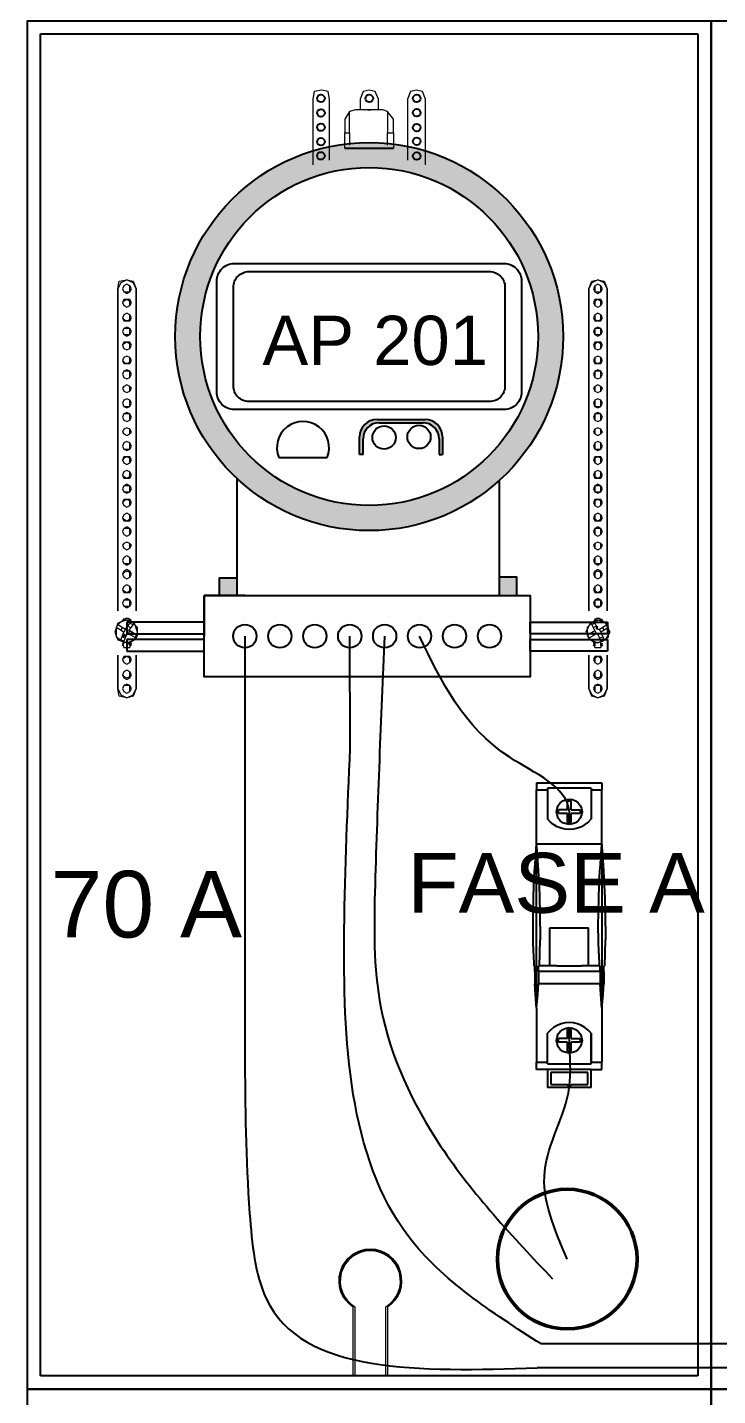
# Model space of a CAD drawing. Header units: millimetres. Extents: x 2991 to 3503, y 2795 to 2987.
# Drawn here: x 3349.02 to 3353.17, y 2888.04 to 2896.27 of the extents above; entities that cross this region are included whole.
import ezdxf

# ---------------------------------------------------------------- set-up
doc = ezdxf.new("R2010")
doc.units = ezdxf.units.MM
doc.linetypes.add('ACAD_ISO02W100', pattern=[15, 12, -3])
doc.layers.add('IND', color=7, linetype='Continuous', lineweight=13)
doc.layers.add('Pranchas', color=3, linetype='Continuous')
doc.styles.get("Standard").update_dxf_attribs({"font": ''})
doc.styles.get('Standard').set_extended_font_data('Arial')

msp = doc.modelspace()

# ---------------------------------------------------------------- hatches: boundary and pattern name
h = msp.add_hatch(color=256)
h.dxf.hatch_style = 1
h.paths.add_polyline_path([(3350.2788, 2892.961), (3350.1736, 2892.961), (3350.1736, 2892.8558), (3350.2788, 2892.8558)])
h.paths.add_polyline_path([(3351.9624, 2892.9647), (3351.8572, 2892.9647), (3351.8572, 2892.8558), (3351.9624, 2892.8558)])
h.paths.add_polyline_path([(3352.2423, 2894.4131, 1), (3349.9071, 2894.4131, 1)])
h.paths.add_polyline_path([(3350.0581, 2894.4131, -1), (3352.0914, 2894.4131, -1)], flags=16)
h.paths.add_polyline_path([(3351.9917, 2894.0792, -0.414214), (3351.8866, 2893.974), (3350.2629, 2893.974, -0.414214), (3350.1577, 2894.0792), (3350.1577, 2894.747, -0.414214), (3350.2629, 2894.8522), (3351.8866, 2894.8522, -0.414214), (3351.9917, 2894.747)], flags=0)
h.paths.add_polyline_path([(3351.892, 2894.1155, -0.414214), (3351.7983, 2894.0218), (3350.3512, 2894.0218, -0.414214), (3350.2575, 2894.1155), (3350.2575, 2894.7107, -0.414214), (3350.3512, 2894.8044), (3351.7983, 2894.8044, -0.414214), (3351.892, 2894.7107)], flags=0)
h.paths.add_polyline_path([(3351.4446, 2893.8091, -1), (3351.3044, 2893.8091, -1)], flags=0)
h.paths.add_polyline_path([(3351.2343, 2893.8053, -1), (3351.094, 2893.8053, -1)], flags=0)
h.paths.add_polyline_path([(3350.8212, 2893.6853), (3350.5307, 2893.6853, -1.494135)], flags=0)
h = msp.add_hatch(color=256)
h.dxf.hatch_style = 1
h.paths.add_polyline_path([(3351.516, 2893.809, 0.414214), (3351.4108, 2893.9142), (3351.1221, 2893.9142, 0.414214), (3351.0169, 2893.809), (3351.0169, 2893.7038), (3351.0377, 2893.7038), (3351.0377, 2893.7983, -0.414214), (3351.1341, 2893.8947), (3351.3988, 2893.8947, -0.414214), (3351.4952, 2893.7983), (3351.4952, 2893.7037), (3351.516, 2893.7038)])

# ---------------------------------------------------------------- linework, layer by layer
for p, q in [((3349.0959, 2888.16), (3349.0959, 2896.2336)), ((3349.0959, 2896.2336), (3351.0747, 2896.2336)), ((3351.0747, 2896.2336), (3353.0536, 2896.2336)), ((3353.0536, 2896.2336), (3353.0536, 2888.16)), ((3350.9279, 2895.547), (3351.2216, 2895.547)), ((3351.1221, 2893.9142), (3351.4108, 2893.9142)), ((3351.1341, 2893.8947), (3351.3988, 2893.8947)), ((3351.0169, 2893.7038), (3351.0169, 2893.809)), ((3351.0377, 2893.7038), (3351.0377, 2893.7983)), ((3351.4952, 2893.7983), (3351.4952, 2893.7037)), ((3351.516, 2893.809), (3351.516, 2893.7038)), ((3350.5307, 2893.6853), (3350.8212, 2893.6853)), ((3351.0377, 2893.7038), (3351.0169, 2893.7038)), ((3351.4952, 2893.7037), (3351.516, 2893.7038)), ((3350.2788, 2893.5589), (3350.2788, 2892.8558)), ((3351.8572, 2893.5464), (3351.8572, 2892.8558)), ((3350.3263, 2892.8558), (3350.0809, 2892.8558)), ((3350.0809, 2892.8558), (3350.0809, 2892.613)), ((3350.0809, 2892.6956), (3349.6163, 2892.6956)), ((3349.6163, 2892.6956), (3349.6163, 2892.6255)), ((3350.0809, 2892.6255), (3350.0809, 2892.6956)), ((3352.0441, 2892.6956), (3352.5087, 2892.6956)), ((3352.0441, 2892.6255), (3352.0441, 2892.6956)), ((3352.5087, 2892.6956), (3352.5087, 2892.6255)), ((3349.6163, 2892.6255), (3349.6163, 2892.6255)), ((3349.6163, 2892.6255), (3350.0809, 2892.6255)), ((3352.5087, 2892.6255), (3352.0441, 2892.6255)), ((3352.5087, 2892.6255), (3352.5087, 2892.6255)), ((3350.0809, 2892.5904), (3349.6163, 2892.5904)), ((3349.6163, 2892.5904), (3349.6163, 2892.5203)), ((3349.6163, 2892.5203), (3349.6163, 2892.5203)), ((3349.6163, 2892.5203), (3350.0809, 2892.5203)), ((3350.0809, 2892.5203), (3350.0809, 2892.5904)), ((3352.0441, 2892.5904), (3352.5087, 2892.5904)), ((3352.0441, 2892.5203), (3352.0441, 2892.5904)), ((3352.5087, 2892.5203), (3352.0441, 2892.5203)), ((3352.5087, 2892.5904), (3352.5087, 2892.5203)), ((3352.5087, 2892.5203), (3352.5087, 2892.5203)), ((3352.0827, 2891.729), (3352.0827, 2891.6854)), ((3352.0827, 2891.729), (3352.4758, 2891.729)), ((3352.1482, 2891.6963), (3352.1482, 2891.6854)), ((3352.4103, 2891.6963), (3352.1482, 2891.6963)), ((3352.4103, 2891.6963), (3352.4103, 2891.6854)), ((3352.4758, 2891.729), (3352.4758, 2891.6854)), ((3352.0827, 2891.6854), (3352.1482, 2891.6854)), ((3352.0827, 2891.36), (3352.0827, 2891.6854)), ((3352.1482, 2891.6854), (3352.1482, 2891.5107)), ((3352.2131, 2891.5926), (3352.2252, 2891.6084)), ((3352.2252, 2891.6084), (3352.241, 2891.6205)), ((3352.241, 2891.6205), (3352.2595, 2891.6282)), ((3352.2595, 2891.6282), (3352.2792, 2891.6308)), ((3352.2683, 2891.6199), (3352.2902, 2891.6199)), ((3352.2683, 2891.5653), (3352.2683, 2891.6199)), ((3352.2792, 2891.6308), (3352.299, 2891.6282)), ((3352.2902, 2891.5653), (3352.2902, 2891.6199)), ((3352.299, 2891.6282), (3352.3175, 2891.6205)), ((3352.3175, 2891.6205), (3352.3333, 2891.6084)), ((3352.3333, 2891.6084), (3352.3454, 2891.5926)), ((3352.4103, 2891.6854), (3352.4758, 2891.6854)), ((3352.4103, 2891.6854), (3352.4103, 2891.5107)), ((3352.4758, 2891.36), (3352.4758, 2891.6854)), ((3352.2028, 2891.5544), (3352.2054, 2891.5741)), ((3352.2054, 2891.5346), (3352.2028, 2891.5544)), ((3352.2054, 2891.5741), (3352.2131, 2891.5926)), ((3352.2131, 2891.5161), (3352.2054, 2891.5346)), ((3352.2137, 2891.5434), (3352.2137, 2891.5653)), ((3352.2683, 2891.5653), (3352.2137, 2891.5653)), ((3352.2683, 2891.5434), (3352.2137, 2891.5434)), ((3352.2683, 2891.4888), (3352.2683, 2891.5434)), ((3352.2902, 2891.5653), (3352.3448, 2891.5653)), ((3352.3448, 2891.5434), (3352.2902, 2891.5434)), ((3352.2902, 2891.4888), (3352.2902, 2891.5434)), ((3352.3448, 2891.5653), (3352.3448, 2891.5434)), ((3352.3454, 2891.5926), (3352.3531, 2891.5741)), ((3352.3531, 2891.5346), (3352.3454, 2891.5161)), ((3352.3531, 2891.5741), (3352.3557, 2891.5544)), ((3352.3557, 2891.5544), (3352.3531, 2891.5346)), ((3352.1652, 2891.4923), (3352.1482, 2891.5107)), ((3352.1848, 2891.4766), (3352.1652, 2891.4923)), ((3352.2065, 2891.464), (3352.1848, 2891.4766)), ((3352.2298, 2891.4548), (3352.2065, 2891.464)), ((3352.2252, 2891.5003), (3352.2131, 2891.5161)), ((3352.241, 2891.4882), (3352.2252, 2891.5003)), ((3352.2542, 2891.4492), (3352.2298, 2891.4548)), ((3352.2595, 2891.4805), (3352.241, 2891.4882)), ((3352.2792, 2891.4474), (3352.2542, 2891.4492)), ((3352.2792, 2891.4779), (3352.2595, 2891.4805)), ((3352.2902, 2891.4888), (3352.2683, 2891.4888)), ((3352.299, 2891.4805), (3352.2792, 2891.4779)), ((3352.3042, 2891.4492), (3352.2792, 2891.4474)), ((3352.3175, 2891.4882), (3352.299, 2891.4805)), ((3352.3287, 2891.4548), (3352.3042, 2891.4492)), ((3352.3333, 2891.5003), (3352.3175, 2891.4882)), ((3352.352, 2891.464), (3352.3287, 2891.4548)), ((3352.3454, 2891.5161), (3352.3333, 2891.5003)), ((3352.3737, 2891.4766), (3352.352, 2891.464)), ((3352.3933, 2891.4923), (3352.3737, 2891.4766)), ((3352.4103, 2891.5107), (3352.3933, 2891.4923)), ((3352.0754, 2891.2692), (3352.0761, 2891.2789)), ((3352.0761, 2891.2789), (3352.0778, 2891.3004)), ((3352.0778, 2891.3004), (3352.0827, 2891.36)), ((3352.4758, 2891.36), (3352.0827, 2891.36)), ((3352.0876, 2891.3004), (3352.0827, 2891.36)), ((3352.0827, 2890.3731), (3352.0827, 2891.36)), ((3352.0876, 2891.3004), (3352.0894, 2891.2786)), ((3352.0908, 2891.257), (3352.0894, 2891.2786)), ((3352.4685, 2891.2692), (3352.4691, 2891.2789)), ((3352.4691, 2891.2789), (3352.4709, 2891.3004)), ((3352.4709, 2891.3004), (3352.4758, 2891.36)), ((3352.4807, 2891.3004), (3352.4758, 2891.36)), ((3352.4758, 2891.36), (3352.4758, 2890.3731)), ((3352.4807, 2891.3004), (3352.4824, 2891.2786)), ((3352.4839, 2891.257), (3352.4824, 2891.2786)), ((3352.0664, 2891.1145), (3352.0706, 2891.1967)), ((3352.0706, 2891.1967), (3352.0733, 2891.2377)), ((3352.0733, 2891.2377), (3352.0746, 2891.257)), ((3352.0754, 2891.2692), (3352.0746, 2891.257)), ((3352.0921, 2891.2377), (3352.0908, 2891.257)), ((3352.0948, 2891.1967), (3352.0921, 2891.2377)), ((3352.0991, 2891.1145), (3352.0948, 2891.1967)), ((3352.4594, 2891.1145), (3352.4636, 2891.1967)), ((3352.4636, 2891.1967), (3352.4664, 2891.2377)), ((3352.4664, 2891.2377), (3352.4677, 2891.257)), ((3352.4685, 2891.2692), (3352.4677, 2891.257)), ((3352.4851, 2891.2377), (3352.4839, 2891.257)), ((3352.4879, 2891.1967), (3352.4851, 2891.2377)), ((3352.4921, 2891.1145), (3352.4879, 2891.1967)), ((3352.0633, 2891.032), (3352.0664, 2891.1145)), ((3352.1021, 2891.032), (3352.0991, 2891.1145)), ((3352.4564, 2891.032), (3352.4594, 2891.1145)), ((3352.4952, 2891.032), (3352.4921, 2891.1145)), ((3352.0615, 2890.9493), (3352.0633, 2891.032)), ((3352.104, 2890.9493), (3352.1021, 2891.032)), ((3352.4545, 2890.9493), (3352.4564, 2891.032)), ((3352.497, 2890.9493), (3352.4952, 2891.032)), ((3352.0609, 2890.8665), (3352.0615, 2890.9493)), ((3352.1046, 2890.8665), (3352.104, 2890.9493)), ((3352.4539, 2890.8665), (3352.4545, 2890.9493)), ((3352.4976, 2890.8665), (3352.497, 2890.9493)), ((3352.0615, 2890.7838), (3352.0609, 2890.8665)), ((3352.1046, 2890.8665), (3352.104, 2890.7838)), ((3352.4545, 2890.7838), (3352.4539, 2890.8665)), ((3352.4976, 2890.8665), (3352.497, 2890.7838)), ((3352.1627, 2890.6281), (3352.1627, 2890.8558)), ((3352.1627, 2890.8558), (3352.3955, 2890.8558)), ((3352.3955, 2890.6281), (3352.3955, 2890.8558)), ((3352.0633, 2890.7011), (3352.0615, 2890.7838)), ((3352.1021, 2890.7011), (3352.104, 2890.7838)), ((3352.4564, 2890.7011), (3352.4545, 2890.7838)), ((3352.4952, 2890.7011), (3352.497, 2890.7838)), ((3352.0633, 2890.7011), (3352.066, 2890.6281)), ((3352.0718, 2890.6281), (3352.066, 2890.6281)), ((3352.0718, 2890.5924), (3352.0718, 2890.6281)), ((3352.0994, 2890.6281), (3352.0936, 2890.6281)), ((3352.0936, 2890.5924), (3352.0936, 2890.6281)), ((3352.0994, 2890.6281), (3352.1021, 2890.7011)), ((3352.1627, 2890.6281), (3352.0994, 2890.6281)), ((3352.2046, 2890.6281), (3352.1627, 2890.6281)), ((3352.2046, 2890.6281), (3352.3532, 2890.6281)), ((3352.3955, 2890.6281), (3352.3532, 2890.6281)), ((3352.459, 2890.6281), (3352.3955, 2890.6281)), ((3352.4564, 2890.7011), (3352.459, 2890.6281)), ((3352.4648, 2890.6281), (3352.459, 2890.6281)), ((3352.4648, 2890.5924), (3352.4648, 2890.6281)), ((3352.4925, 2890.6281), (3352.4867, 2890.6281)), ((3352.4867, 2890.5924), (3352.4867, 2890.6281)), ((3352.4925, 2890.6281), (3352.4952, 2890.7011)), ((3352.0718, 2890.5924), (3352.0718, 2890.5191)), ((3352.4648, 2890.5924), (3352.0936, 2890.5924)), ((3352.0936, 2890.5924), (3352.0936, 2890.5191)), ((3352.4648, 2890.5924), (3352.4648, 2890.5191)), ((3352.4867, 2890.5924), (3352.4867, 2890.5191)), ((3352.0761, 2890.4545), (3352.0718, 2890.5191)), ((3352.0894, 2890.4545), (3352.0936, 2890.5191)), ((3352.4648, 2890.5191), (3352.0936, 2890.5191)), ((3352.4691, 2890.4545), (3352.4648, 2890.5191)), ((3352.4824, 2890.4545), (3352.4867, 2890.5191)), ((3352.0827, 2890.3731), (3352.0761, 2890.4545)), ((3352.0827, 2890.3731), (3352.0894, 2890.4545)), ((3352.0827, 2890.3731), (3352.0827, 2890.0477)), ((3352.4758, 2890.3731), (3352.4691, 2890.4545)), ((3352.4758, 2890.3731), (3352.4824, 2890.4545)), ((3352.4758, 2890.3731), (3352.4758, 2890.0477)), ((3352.1652, 2890.2408), (3352.1482, 2890.2224)), ((3352.1482, 2890.0477), (3352.1482, 2890.2224)), ((3352.1482, 2890.0477), (3352.1482, 2890.2224)), ((3352.1848, 2890.2565), (3352.1652, 2890.2408)), ((3352.2065, 2890.2691), (3352.1848, 2890.2565)), ((3352.2054, 2890.1985), (3352.2131, 2890.217)), ((3352.2298, 2890.2783), (3352.2065, 2890.2691)), ((3352.2131, 2890.217), (3352.2252, 2890.2328)), ((3352.2252, 2890.2328), (3352.241, 2890.2449)), ((3352.2542, 2890.2839), (3352.2298, 2890.2783)), ((3352.241, 2890.2449), (3352.2595, 2890.2526)), ((3352.2792, 2890.2857), (3352.2542, 2890.2839)), ((3352.2595, 2890.2526), (3352.2792, 2890.2552)), ((3352.2683, 2890.1897), (3352.2683, 2890.2442)), ((3352.2683, 2890.2442), (3352.2902, 2890.2442)), ((3352.3042, 2890.2839), (3352.2792, 2890.2857)), ((3352.2792, 2890.2552), (3352.299, 2890.2526)), ((3352.2902, 2890.1897), (3352.2902, 2890.2442)), ((3352.299, 2890.2526), (3352.3175, 2890.2449)), ((3352.3287, 2890.2783), (3352.3042, 2890.2839)), ((3352.3175, 2890.2449), (3352.3333, 2890.2328)), ((3352.352, 2890.2691), (3352.3287, 2890.2783)), ((3352.3333, 2890.2328), (3352.3454, 2890.217)), ((3352.3454, 2890.217), (3352.3531, 2890.1985)), ((3352.3737, 2890.2565), (3352.352, 2890.2691)), ((3352.3933, 2890.2408), (3352.3737, 2890.2565)), ((3352.4103, 2890.2224), (3352.3933, 2890.2408)), ((3352.4103, 2890.2224), (3352.4103, 2890.0477)), ((3352.4103, 2890.0477), (3352.4103, 2890.2224)), ((3352.2028, 2890.1787), (3352.2054, 2890.1985)), ((3352.2054, 2890.159), (3352.2028, 2890.1787)), ((3352.2131, 2890.1405), (3352.2054, 2890.159)), ((3352.2252, 2890.1247), (3352.2131, 2890.1405)), ((3352.2137, 2890.1678), (3352.2137, 2890.1897)), ((3352.2683, 2890.1897), (3352.2137, 2890.1897)), ((3352.2683, 2890.1678), (3352.2137, 2890.1678)), ((3352.2683, 2890.1132), (3352.2683, 2890.1678)), ((3352.2902, 2890.1897), (3352.3448, 2890.1897)), ((3352.3448, 2890.1678), (3352.2902, 2890.1678)), ((3352.2902, 2890.1132), (3352.2902, 2890.1678)), ((3352.3454, 2890.1405), (3352.3333, 2890.1247)), ((3352.3448, 2890.1897), (3352.3448, 2890.1678)), ((3352.3531, 2890.159), (3352.3454, 2890.1405)), ((3352.3531, 2890.1985), (3352.3557, 2890.1787)), ((3352.3557, 2890.1787), (3352.3531, 2890.159)), ((3352.0827, 2890.0041), (3352.0827, 2890.0477)), ((3352.0827, 2890.0477), (3352.1482, 2890.0477)), ((3352.1482, 2890.0368), (3352.1482, 2890.0477)), ((3352.241, 2890.1126), (3352.2252, 2890.1247)), ((3352.2595, 2890.1049), (3352.241, 2890.1126)), ((3352.2792, 2890.1023), (3352.2595, 2890.1049)), ((3352.2902, 2890.1132), (3352.2683, 2890.1132)), ((3352.299, 2890.1049), (3352.2792, 2890.1023)), ((3352.3175, 2890.1126), (3352.299, 2890.1049)), ((3352.3333, 2890.1247), (3352.3175, 2890.1126)), ((3352.4103, 2890.0477), (3352.4758, 2890.0477)), ((3352.4103, 2890.0368), (3352.4103, 2890.0477)), ((3352.4758, 2890.0041), (3352.4758, 2890.0477)), ((3352.1482, 2890.0041), (3352.0827, 2890.0041)), ((3352.1482, 2890.0368), (3352.4103, 2890.0368)), ((3352.4103, 2890.0041), (3352.1482, 2890.0041)), ((3352.1482, 2890.0041), (3352.1482, 2889.8949)), ((3352.1672, 2889.9851), (3352.1672, 2889.9139)), ((3352.3913, 2889.9851), (3352.1672, 2889.9851)), ((3352.3913, 2889.9139), (3352.3913, 2889.9851)), ((3352.4103, 2890.0041), (3352.4758, 2890.0041)), ((3352.4103, 2889.8949), (3352.4103, 2890.0041)), ((3352.4103, 2889.8949), (3352.1482, 2889.8949)), ((3352.1672, 2889.9139), (3352.2683, 2889.9139)), ((3352.2687, 2889.911), (3352.2683, 2889.9139)), ((3352.2698, 2889.9084), (3352.2687, 2889.911)), ((3352.2715, 2889.9061), (3352.2698, 2889.9084)), ((3352.2738, 2889.9044), (3352.2715, 2889.9061)), ((3352.2764, 2889.9033), (3352.2738, 2889.9044)), ((3352.2792, 2889.9029), (3352.2764, 2889.9033)), ((3352.2821, 2889.9033), (3352.2792, 2889.9029)), ((3352.2847, 2889.9044), (3352.2821, 2889.9033)), ((3352.287, 2889.9061), (3352.2847, 2889.9044)), ((3352.2887, 2889.9084), (3352.287, 2889.9061)), ((3352.2898, 2889.911), (3352.2887, 2889.9084)), ((3352.2902, 2889.9139), (3352.2898, 2889.911)), ((3352.2902, 2889.9139), (3352.3913, 2889.9139)), ((3353.0536, 2888.16), (3349.0959, 2888.16))]:
    msp.add_line(p, q)
at = {"color": 5}
for p, q in [((3350.9607, 2891.9365), (3350.9573, 2892.6104)), ((3355.0766, 2888.352), (3352.1094, 2888.352))]:
    msp.add_line(p, q, dxfattribs=at)
at = {"color": 1}
msp.add_line((3353.5693, 2888.208), (3352.0856, 2888.208), dxfattribs=at)
for points in [[(3353.1327, 2896.3128), (3353.1327, 2888.0809), (3349.0168, 2888.0809), (3349.0168, 2896.3128)], [(3357.2486, 2896.3128), (3357.2486, 2888.0809), (3353.1327, 2888.0809), (3353.1327, 2896.3128)], [(3350.2788, 2892.8558), (3350.1736, 2892.8558), (3350.1736, 2892.961), (3350.2788, 2892.961)], [(3351.8572, 2892.8558), (3351.9624, 2892.8558), (3351.9624, 2892.9647), (3351.8572, 2892.9647)], [(3350.0809, 2892.8558), (3352.0441, 2892.8558), (3352.0441, 2892.365), (3350.0809, 2892.365)], [(3353.1327, 2888.0809), (3353.1327, 2879.849), (3349.0168, 2879.849), (3349.0168, 2888.0809)], [(3357.2486, 2888.0809), (3357.2486, 2879.849), (3353.1327, 2879.849), (3353.1327, 2888.0809)]]:
    msp.add_lwpolyline(points, close=True)
at = {"color": 0, "lineweight": 18}
for points in [[(3350.8361, 2895.4735), (3350.8361, 2895.8408), (3350.8269, 2895.8867), (3350.7901, 2895.8959), (3350.7442, 2895.8867), (3350.7351, 2895.8408), (3350.7351, 2895.4461)], [(3351.1298, 2895.7765), (3351.1298, 2895.8408), (3351.1115, 2895.8867), (3351.0747, 2895.8959), (3351.038, 2895.8867), (3351.0197, 2895.8408), (3351.0197, 2895.7765)], [(3351.4144, 2895.4461), (3351.4144, 2895.8408), (3351.3961, 2895.8867), (3351.3593, 2895.8959), (3351.3226, 2895.8867), (3351.3043, 2895.8408), (3351.3043, 2895.4735)], [(3350.9554, 2895.6388), (3350.9554, 2895.7673), (3350.9279, 2895.7214), (3350.9279, 2895.6388)], [(3351.1849, 2895.7673), (3351.1574, 2895.7765), (3350.9921, 2895.7765), (3350.9554, 2895.7673)], [(3351.2216, 2895.6388), (3351.2216, 2895.7214), (3351.1849, 2895.7673), (3351.1849, 2895.6388)], [(3350.9279, 2895.547), (3350.9279, 2895.6388), (3350.9554, 2895.6388), (3350.9554, 2895.5654)], [(3351.1849, 2895.5654), (3351.1849, 2895.6388), (3351.2216, 2895.6388), (3351.2216, 2895.547)], [(3349.5612, 2892.6804), (3349.552, 2892.6622)], [(3349.5887, 2892.708), (3349.5979, 2892.708), (3349.5979, 2892.7172)], [(3349.6438, 2892.6988), (3349.6254, 2892.7172), (3349.6071, 2892.7172), (3349.5887, 2892.6988)], [(3349.6254, 2892.708), (3349.6346, 2892.708), (3349.6346, 2892.7172)], [(3349.6346, 2892.708), (3349.6438, 2892.708)], [(3352.4791, 2892.6988), (3352.4607, 2892.7172), (3352.4424, 2892.7172), (3352.424, 2892.6988)], [(3352.4332, 2892.7172), (3352.4332, 2892.708), (3352.4424, 2892.708)], [(3352.4791, 2892.708), (3352.4699, 2892.708), (3352.4699, 2892.7172)], [(3352.5158, 2892.6622), (3352.5066, 2892.6804)], [(3349.5795, 2892.6438), (3349.5887, 2892.6622)], [(3349.5887, 2892.6071), (3349.6071, 2892.598)], [(3349.6071, 2892.653), (3349.5979, 2892.6346)], [(3349.5979, 2892.6255), (3349.6071, 2892.6163), (3349.5979, 2892.6071), (3349.5979, 2892.6163), (3349.5979, 2892.6071)], [(3349.6346, 2892.6622), (3349.6254, 2892.6714)], [(3349.6254, 2892.6255), (3349.6346, 2892.6438)], [(3349.6438, 2892.6346), (3349.6346, 2892.6163)], [(3349.6713, 2892.598), (3349.6805, 2892.6163)], [(3352.3873, 2892.6163), (3352.3965, 2892.598)], [(3352.424, 2892.6163), (3352.4148, 2892.6346)], [(3352.4424, 2892.6714), (3352.424, 2892.6622)], [(3352.4332, 2892.6438), (3352.4424, 2892.6255)], [(3352.4516, 2892.653), (3352.4424, 2892.653), (3352.4424, 2892.6622), (3352.4516, 2892.6714)], [(3352.4699, 2892.6346), (3352.4607, 2892.653)], [(3352.4607, 2892.598), (3352.4791, 2892.6071)], [(3352.4791, 2892.6622), (3352.4883, 2892.6438)], [(3349.5979, 2892.5704), (3349.5887, 2892.5704), (3349.5979, 2892.5429), (3349.6346, 2892.5429), (3349.6438, 2892.5704)], [(3349.6346, 2892.5521), (3349.6254, 2892.5704)], [(3349.6438, 2892.5521), (3349.6346, 2892.5704)], [(3352.424, 2892.5521), (3352.4332, 2892.5704), (3352.4332, 2892.5521)], [(3352.4332, 2892.5704), (3352.424, 2892.5704), (3352.4332, 2892.5429), (3352.4699, 2892.5429), (3352.4791, 2892.5704)], [(3352.4699, 2892.5521), (3352.4699, 2892.5704), (3352.4791, 2892.5521)]]:
    msp.add_lwpolyline(points, dxfattribs=at)
for points in [[(3351.0656, 2895.7765), (3351.0839, 2895.7765)], [(3349.6713, 2894.6998), (3349.6713, 2892.763), (3349.6713, 2894.6998), (3349.653, 2894.7366), (3349.6163, 2894.7549), (3349.5795, 2894.7366), (3349.5612, 2894.6998), (3349.5704, 2894.7458), (3349.6163, 2894.7549), (3349.653, 2894.7458)], [(3352.3965, 2894.6998), (3352.4148, 2894.7458), (3352.4516, 2894.7549), (3352.4883, 2894.7458), (3352.5066, 2894.6998), (3352.4883, 2894.7366), (3352.4516, 2894.7549), (3352.4148, 2894.7366)], [(3349.5612, 2892.763), (3349.5612, 2894.6998)], [(3349.6438, 2894.6998), (3349.6346, 2894.7182), (3349.6163, 2894.7274), (3349.5979, 2894.7182), (3349.5887, 2894.6998), (3349.5979, 2894.6815), (3349.6163, 2894.6723), (3349.6346, 2894.6815)], [(3349.6346, 2894.6998), (3349.6346, 2894.7182), (3349.6163, 2894.7274), (3349.5979, 2894.7182), (3349.5887, 2894.6998), (3349.5979, 2894.6815), (3349.6346, 2894.6815)], [(3352.3965, 2892.763), (3352.3965, 2894.6998)], [(3352.4791, 2894.6998), (3352.4699, 2894.7182), (3352.4516, 2894.7274), (3352.4332, 2894.7182), (3352.424, 2894.6998), (3352.4332, 2894.6815), (3352.4516, 2894.6723), (3352.4699, 2894.6815)], [(3352.4699, 2894.6998), (3352.4699, 2894.7182), (3352.4516, 2894.7274), (3352.4332, 2894.7182), (3352.4332, 2894.6815), (3352.4699, 2894.6815)], [(3352.5066, 2894.6998), (3352.5066, 2892.763)], [(3349.6438, 2894.6172), (3349.6346, 2894.6356), (3349.5979, 2894.6356), (3349.5887, 2894.6172), (3349.5979, 2894.5989), (3349.6163, 2894.5897), (3349.6346, 2894.5989)], [(3349.6346, 2894.6172), (3349.6346, 2894.6264), (3349.6163, 2894.6356), (3349.5979, 2894.6264), (3349.5887, 2894.6172), (3349.5979, 2894.5989), (3349.6163, 2894.5897), (3349.6346, 2894.5989)], [(3352.4791, 2894.6172), (3352.4699, 2894.6356), (3352.4332, 2894.6356), (3352.424, 2894.6172), (3352.4332, 2894.5989), (3352.4516, 2894.5897), (3352.4699, 2894.5989)], [(3352.4699, 2894.6172), (3352.4699, 2894.6264), (3352.4516, 2894.6356), (3352.4332, 2894.6264), (3352.4332, 2894.5989), (3352.4516, 2894.5897), (3352.4699, 2894.5989)], [(3349.6438, 2894.5254), (3349.6346, 2894.5438), (3349.6163, 2894.553), (3349.5979, 2894.5438), (3349.5887, 2894.5254), (3349.5979, 2894.5071), (3349.6346, 2894.5071)], [(3349.6346, 2894.5254), (3349.6346, 2894.5438), (3349.6163, 2894.553), (3349.5979, 2894.5438), (3349.5887, 2894.5254), (3349.5979, 2894.5162), (3349.6163, 2894.5071), (3349.6346, 2894.5162)], [(3352.4791, 2894.5254), (3352.4699, 2894.5438), (3352.4516, 2894.553), (3352.4332, 2894.5438), (3352.424, 2894.5254), (3352.4332, 2894.5071), (3352.4699, 2894.5071)], [(3352.4699, 2894.5254), (3352.4699, 2894.5438), (3352.4516, 2894.553), (3352.4332, 2894.5438), (3352.4332, 2894.5162), (3352.4516, 2894.5071), (3352.4699, 2894.5162)], [(3349.6438, 2894.4428), (3349.6346, 2894.4612), (3349.6163, 2894.4703), (3349.5979, 2894.4612), (3349.5887, 2894.4428), (3349.5979, 2894.4244), (3349.6163, 2894.4153), (3349.6346, 2894.4244)], [(3349.6346, 2894.4428), (3349.6346, 2894.4612), (3349.5979, 2894.4612), (3349.5887, 2894.4428), (3349.5979, 2894.4244), (3349.6346, 2894.4244)], [(3352.4791, 2894.4428), (3352.4699, 2894.4612), (3352.4516, 2894.4703), (3352.4332, 2894.4612), (3352.424, 2894.4428), (3352.4332, 2894.4244), (3352.4516, 2894.4153), (3352.4699, 2894.4244)], [(3352.4699, 2894.4428), (3352.4699, 2894.4612), (3352.4332, 2894.4612), (3352.4332, 2894.4244), (3352.4699, 2894.4244)], [(3349.6438, 2894.3602), (3349.6346, 2894.3785), (3349.5979, 2894.3785), (3349.5887, 2894.3602), (3349.5979, 2894.3418), (3349.6163, 2894.3326), (3349.6346, 2894.3418)], [(3349.6346, 2894.3602), (3349.6346, 2894.3693), (3349.6163, 2894.3785), (3349.5979, 2894.3693), (3349.5887, 2894.3602), (3349.5979, 2894.3418), (3349.6163, 2894.3326), (3349.6346, 2894.3418)], [(3352.4791, 2894.3602), (3352.4699, 2894.3785), (3352.4332, 2894.3785), (3352.424, 2894.3602), (3352.4332, 2894.3418), (3352.4516, 2894.3326), (3352.4699, 2894.3418)], [(3352.4699, 2894.3602), (3352.4699, 2894.3693), (3352.4516, 2894.3785), (3352.4332, 2894.3693), (3352.4332, 2894.3418), (3352.4516, 2894.3326), (3352.4699, 2894.3418)], [(3349.6346, 2894.2685), (3349.6346, 2894.2868), (3349.6163, 2894.2959), (3349.5979, 2894.2868), (3349.5887, 2894.2685), (3349.5979, 2894.2592), (3349.6163, 2894.25), (3349.6346, 2894.2592)], [(3349.6438, 2894.2685), (3349.6346, 2894.2868), (3349.6163, 2894.2959), (3349.5979, 2894.2868), (3349.5887, 2894.2685), (3349.5979, 2894.25), (3349.6346, 2894.25)], [(3352.4791, 2894.2685), (3352.4699, 2894.2868), (3352.4516, 2894.2959), (3352.4332, 2894.2868), (3352.424, 2894.2685), (3352.4332, 2894.25), (3352.4699, 2894.25)], [(3352.4699, 2894.2685), (3352.4699, 2894.2868), (3352.4516, 2894.2959), (3352.4332, 2894.2868), (3352.4332, 2894.2592), (3352.4516, 2894.25), (3352.4699, 2894.2592)], [(3349.6438, 2894.1858), (3349.6346, 2894.2041), (3349.6163, 2894.2134), (3349.5979, 2894.2041), (3349.5887, 2894.1858), (3349.5979, 2894.1675), (3349.6163, 2894.1583), (3349.6346, 2894.1675)], [(3349.6346, 2894.1858), (3349.6346, 2894.2041), (3349.5979, 2894.2041), (3349.5887, 2894.1858), (3349.5979, 2894.1675), (3349.6163, 2894.1583), (3349.6346, 2894.1675)], [(3352.4791, 2894.1858), (3352.4699, 2894.2041), (3352.4516, 2894.2134), (3352.4332, 2894.2041), (3352.424, 2894.1858), (3352.4332, 2894.1675), (3352.4516, 2894.1583), (3352.4699, 2894.1675)], [(3352.4699, 2894.1858), (3352.4699, 2894.2041), (3352.4332, 2894.2041), (3352.4332, 2894.1675), (3352.4516, 2894.1583), (3352.4699, 2894.1675)], [(3349.6438, 2894.1032), (3349.6346, 2894.1124), (3349.6163, 2894.1216), (3349.5979, 2894.1124), (3349.5887, 2894.1032), (3349.5979, 2894.0848), (3349.6163, 2894.0757), (3349.6346, 2894.0848)], [(3349.6346, 2894.1032), (3349.6346, 2894.1124), (3349.6163, 2894.1216), (3349.5979, 2894.1124), (3349.5887, 2894.1032), (3349.5979, 2894.0848), (3349.6163, 2894.0757), (3349.6346, 2894.0848)], [(3352.4791, 2894.1032), (3352.4699, 2894.1124), (3352.4516, 2894.1216), (3352.4332, 2894.1124), (3352.424, 2894.1032), (3352.4332, 2894.0848), (3352.4516, 2894.0757), (3352.4699, 2894.0848)], [(3352.4699, 2894.1032), (3352.4699, 2894.1124), (3352.4516, 2894.1216), (3352.4332, 2894.1124), (3352.4332, 2894.0848), (3352.4516, 2894.0757), (3352.4699, 2894.0848)], [(3349.6438, 2894.0114), (3349.6346, 2894.0298), (3349.6163, 2894.0389), (3349.5979, 2894.0298), (3349.5887, 2894.0114), (3349.5979, 2893.993), (3349.6163, 2893.9839), (3349.6346, 2893.993)], [(3349.6346, 2894.0114), (3349.6346, 2894.0298), (3349.6163, 2894.0389), (3349.5979, 2894.0298), (3349.5887, 2894.0114), (3349.5979, 2893.993), (3349.6346, 2893.993)], [(3352.4791, 2894.0114), (3352.4699, 2894.0298), (3352.4516, 2894.0389), (3352.4332, 2894.0298), (3352.424, 2894.0114), (3352.4332, 2893.993), (3352.4516, 2893.9839), (3352.4699, 2893.993)], [(3352.4699, 2894.0114), (3352.4699, 2894.0298), (3352.4516, 2894.0389), (3352.4332, 2894.0298), (3352.4332, 2893.993), (3352.4699, 2893.993)], [(3349.6438, 2893.9288), (3349.6346, 2893.9471), (3349.6163, 2893.9563), (3349.5979, 2893.9471), (3349.5887, 2893.9288), (3349.5979, 2893.9104), (3349.6163, 2893.9012), (3349.6346, 2893.9104)], [(3349.6346, 2893.9288), (3349.6346, 2893.9471), (3349.5979, 2893.9471), (3349.5887, 2893.9288), (3349.5979, 2893.9104), (3349.6163, 2893.9012), (3349.6346, 2893.9104)], [(3352.4791, 2893.9288), (3352.4699, 2893.9471), (3352.4516, 2893.9563), (3352.4332, 2893.9471), (3352.424, 2893.9288), (3352.4332, 2893.9104), (3352.4516, 2893.9012), (3352.4699, 2893.9104)], [(3352.4699, 2893.9288), (3352.4699, 2893.9471), (3352.4332, 2893.9471), (3352.4332, 2893.9104), (3352.4516, 2893.9012), (3352.4699, 2893.9104)], [(3349.6346, 2893.837), (3349.6346, 2893.8553), (3349.6163, 2893.8645), (3349.5979, 2893.8553), (3349.5887, 2893.837), (3349.5979, 2893.8278), (3349.6163, 2893.8186), (3349.6346, 2893.8278)], [(3349.6438, 2893.837), (3349.6346, 2893.8553), (3349.6163, 2893.8645), (3349.5979, 2893.8553), (3349.5887, 2893.837), (3349.5979, 2893.8278), (3349.6163, 2893.8186), (3349.6346, 2893.8278)], [(3352.4791, 2893.837), (3352.4699, 2893.8553), (3352.4516, 2893.8645), (3352.4332, 2893.8553), (3352.424, 2893.837), (3352.4332, 2893.8278), (3352.4516, 2893.8186), (3352.4699, 2893.8278)], [(3352.4699, 2893.837), (3352.4699, 2893.8553), (3352.4516, 2893.8645), (3352.4332, 2893.8553), (3352.4332, 2893.8278), (3352.4516, 2893.8186), (3352.4699, 2893.8278)], [(3349.6346, 2893.7543), (3349.6346, 2893.7727), (3349.6163, 2893.7819), (3349.5979, 2893.7727), (3349.5887, 2893.7543), (3349.5979, 2893.736), (3349.6346, 2893.736)], [(3349.6438, 2893.7543), (3349.6346, 2893.7727), (3349.6163, 2893.7819), (3349.5979, 2893.7727), (3349.5887, 2893.7543), (3349.5979, 2893.736), (3349.6163, 2893.7268), (3349.6346, 2893.736)], [(3352.4791, 2893.7543), (3352.4699, 2893.7727), (3352.4516, 2893.7819), (3352.4332, 2893.7727), (3352.424, 2893.7543), (3352.4332, 2893.736), (3352.4516, 2893.7268), (3352.4699, 2893.736)], [(3352.4699, 2893.7543), (3352.4699, 2893.7727), (3352.4516, 2893.7819), (3352.4332, 2893.7727), (3352.4332, 2893.736), (3352.4699, 2893.736)], [(3349.6346, 2893.6717), (3349.6346, 2893.6809), (3349.6163, 2893.6901), (3349.5979, 2893.6809), (3349.5887, 2893.6717), (3349.5979, 2893.6534), (3349.6163, 2893.6442), (3349.6346, 2893.6534)], [(3349.6438, 2893.6717), (3349.6346, 2893.6901), (3349.5979, 2893.6901), (3349.5887, 2893.6717), (3349.5979, 2893.6534), (3349.6163, 2893.6442), (3349.6346, 2893.6534)], [(3352.4791, 2893.6717), (3352.4699, 2893.6901), (3352.4332, 2893.6901), (3352.424, 2893.6717), (3352.4332, 2893.6534), (3352.4516, 2893.6442), (3352.4699, 2893.6534)], [(3352.4699, 2893.6717), (3352.4699, 2893.6809), (3352.4516, 2893.6901), (3352.4332, 2893.6809), (3352.4332, 2893.6534), (3352.4516, 2893.6442), (3352.4699, 2893.6534)], [(3349.6346, 2893.5799), (3349.6346, 2893.5983), (3349.6163, 2893.6075), (3349.5979, 2893.5983), (3349.5887, 2893.5799), (3349.5979, 2893.5707), (3349.6163, 2893.5616), (3349.6346, 2893.5707)], [(3349.6438, 2893.5799), (3349.6346, 2893.5983), (3349.6163, 2893.6075), (3349.5979, 2893.5983), (3349.5887, 2893.5799), (3349.5979, 2893.5616), (3349.6346, 2893.5616)], [(3352.4791, 2893.5799), (3352.4699, 2893.5983), (3352.4516, 2893.6075), (3352.4332, 2893.5983), (3352.424, 2893.5799), (3352.4332, 2893.5616), (3352.4699, 2893.5616)], [(3352.4699, 2893.5799), (3352.4699, 2893.5983), (3352.4516, 2893.6075), (3352.4332, 2893.5983), (3352.4332, 2893.5707), (3352.4516, 2893.5616), (3352.4699, 2893.5707)], [(3349.6438, 2893.4973), (3349.6346, 2893.5157), (3349.6163, 2893.5248), (3349.5979, 2893.5157), (3349.5887, 2893.4973), (3349.5979, 2893.4789), (3349.6163, 2893.4698), (3349.6346, 2893.4789)], [(3349.6346, 2893.4973), (3349.6346, 2893.5157), (3349.5979, 2893.5157), (3349.5887, 2893.4973), (3349.5979, 2893.4789), (3349.6346, 2893.4789)], [(3352.4791, 2893.4973), (3352.4699, 2893.5157), (3352.4516, 2893.5248), (3352.4332, 2893.5157), (3352.424, 2893.4973), (3352.4332, 2893.4789), (3352.4516, 2893.4698), (3352.4699, 2893.4789)], [(3352.4699, 2893.4973), (3352.4699, 2893.5157), (3352.4332, 2893.5157), (3352.4332, 2893.4789), (3352.4699, 2893.4789)], [(3349.6346, 2893.4148), (3349.6346, 2893.424), (3349.6163, 2893.4332), (3349.5979, 2893.424), (3349.5887, 2893.4148), (3349.5979, 2893.3965), (3349.6163, 2893.3873), (3349.6346, 2893.3965)], [(3349.6438, 2893.4148), (3349.6346, 2893.4332), (3349.5979, 2893.4332), (3349.5887, 2893.4148), (3349.5979, 2893.3965), (3349.6163, 2893.3873), (3349.6346, 2893.3965)], [(3352.4791, 2893.4148), (3352.4699, 2893.4332), (3352.4332, 2893.4332), (3352.424, 2893.4148), (3352.4332, 2893.3965), (3352.4516, 2893.3873), (3352.4699, 2893.3965)], [(3352.4699, 2893.4148), (3352.4699, 2893.424), (3352.4516, 2893.4332), (3352.4332, 2893.424), (3352.4332, 2893.3965), (3352.4516, 2893.3873), (3352.4699, 2893.3965)], [(3349.6438, 2893.323), (3349.6346, 2893.3414), (3349.6163, 2893.3506), (3349.5979, 2893.3414), (3349.5887, 2893.323), (3349.5979, 2893.3047), (3349.6346, 2893.3047)], [(3349.6346, 2893.323), (3349.6346, 2893.3414), (3349.6163, 2893.3506), (3349.5979, 2893.3414), (3349.5887, 2893.323), (3349.5979, 2893.3139), (3349.6163, 2893.3047), (3349.6346, 2893.3139)], [(3352.4791, 2893.323), (3352.4699, 2893.3414), (3352.4516, 2893.3506), (3352.4332, 2893.3414), (3352.424, 2893.323), (3352.4332, 2893.3047), (3352.4699, 2893.3047)], [(3352.4699, 2893.323), (3352.4699, 2893.3414), (3352.4516, 2893.3506), (3352.4332, 2893.3414), (3352.4332, 2893.3139), (3352.4516, 2893.3047), (3352.4699, 2893.3139)], [(3349.6438, 2893.2404), (3349.6346, 2893.2588), (3349.6163, 2893.268), (3349.5979, 2893.2588), (3349.5887, 2893.2404), (3349.5979, 2893.2221), (3349.6163, 2893.2129), (3349.6346, 2893.2221)], [(3349.6346, 2893.2404), (3349.6346, 2893.2588), (3349.5979, 2893.2588), (3349.5887, 2893.2404), (3349.5979, 2893.2221), (3349.6163, 2893.2129), (3349.6346, 2893.2221)], [(3352.4791, 2893.2404), (3352.4699, 2893.2588), (3352.4516, 2893.268), (3352.4332, 2893.2588), (3352.424, 2893.2404), (3352.4332, 2893.2221), (3352.4516, 2893.2129), (3352.4699, 2893.2221)], [(3352.4699, 2893.2404), (3352.4699, 2893.2588), (3352.4332, 2893.2588), (3352.4332, 2893.2221), (3352.4516, 2893.2129), (3352.4699, 2893.2221)], [(3349.6346, 2893.1578), (3349.6346, 2893.167), (3349.6163, 2893.1762), (3349.5979, 2893.167), (3349.5887, 2893.1578), (3349.5979, 2893.1394), (3349.6163, 2893.1303), (3349.6346, 2893.1394)], [(3349.6438, 2893.1578), (3349.6346, 2893.167), (3349.6163, 2893.1762), (3349.5979, 2893.167), (3349.5887, 2893.1578), (3349.5979, 2893.1394), (3349.6163, 2893.1303), (3349.6346, 2893.1394)], [(3352.4791, 2893.1578), (3352.4699, 2893.167), (3352.4516, 2893.1762), (3352.4332, 2893.167), (3352.424, 2893.1578), (3352.4332, 2893.1394), (3352.4516, 2893.1303), (3352.4699, 2893.1394)], [(3352.4699, 2893.1578), (3352.4699, 2893.167), (3352.4516, 2893.1762), (3352.4332, 2893.167), (3352.4332, 2893.1394), (3352.4516, 2893.1303), (3352.4699, 2893.1394)], [(3349.6346, 2893.066), (3349.6346, 2893.0843), (3349.6163, 2893.0935), (3349.5979, 2893.0843), (3349.5887, 2893.066), (3349.5979, 2893.0476), (3349.6346, 2893.0476)], [(3349.6438, 2893.066), (3349.6346, 2893.0843), (3349.6163, 2893.0935), (3349.5979, 2893.0843), (3349.5887, 2893.066), (3349.5979, 2893.0476), (3349.6163, 2893.0384), (3349.6346, 2893.0476)], [(3352.4791, 2893.066), (3352.4699, 2893.0843), (3352.4516, 2893.0935), (3352.4332, 2893.0843), (3352.424, 2893.066), (3352.4332, 2893.0476), (3352.4516, 2893.0384), (3352.4699, 2893.0476)], [(3352.4699, 2893.066), (3352.4699, 2893.0843), (3352.4516, 2893.0935), (3352.4332, 2893.0843), (3352.4332, 2893.0476), (3352.4699, 2893.0476)], [(3349.6438, 2892.9834), (3349.6346, 2893.0017), (3349.6163, 2893.0109), (3349.5979, 2893.0017), (3349.5887, 2892.9834), (3349.5979, 2892.965), (3349.6163, 2892.9558), (3349.6346, 2892.965)], [(3352.4791, 2892.9834), (3352.4699, 2893.0017), (3352.4516, 2893.0109), (3352.4332, 2893.0017), (3352.424, 2892.9834), (3352.4332, 2892.965), (3352.4516, 2892.9558), (3352.4699, 2892.965)], [(3349.6346, 2892.9834), (3349.6346, 2892.9925), (3349.6163, 2893.0017), (3349.5979, 2892.9925), (3349.5887, 2892.9834), (3349.5979, 2892.965), (3349.6163, 2892.9558), (3349.6346, 2892.965)], [(3352.4699, 2892.9834), (3352.4699, 2892.9925), (3352.4516, 2893.0017), (3352.4332, 2892.9925), (3352.4332, 2892.965), (3352.4516, 2892.9558), (3352.4699, 2892.965)], [(3349.6438, 2892.8916), (3349.6346, 2892.9099), (3349.6163, 2892.9191), (3349.5979, 2892.9099), (3349.5887, 2892.8916), (3349.5979, 2892.8732), (3349.6346, 2892.8732)], [(3349.6346, 2892.8916), (3349.6346, 2892.9099), (3349.6163, 2892.9191), (3349.5979, 2892.9099), (3349.5887, 2892.8916), (3349.5979, 2892.8824), (3349.6163, 2892.8732), (3349.6346, 2892.8824)], [(3352.4791, 2892.8916), (3352.4699, 2892.9099), (3352.4516, 2892.9191), (3352.4332, 2892.9099), (3352.424, 2892.8916), (3352.4332, 2892.8732), (3352.4699, 2892.8732)], [(3352.4699, 2892.8916), (3352.4699, 2892.9099), (3352.4516, 2892.9191), (3352.4332, 2892.9099), (3352.4332, 2892.8824), (3352.4516, 2892.8732), (3352.4699, 2892.8824)], [(3349.6438, 2892.8089), (3349.6346, 2892.8273), (3349.6163, 2892.8365), (3349.5979, 2892.8273), (3349.5887, 2892.8089), (3349.5979, 2892.7906), (3349.6163, 2892.7814), (3349.6346, 2892.7906)], [(3349.6346, 2892.8089), (3349.6346, 2892.8273), (3349.5979, 2892.8273), (3349.5887, 2892.8089), (3349.5979, 2892.7906), (3349.6346, 2892.7906)], [(3352.4791, 2892.8089), (3352.4699, 2892.8273), (3352.4516, 2892.8365), (3352.4332, 2892.8273), (3352.424, 2892.8089), (3352.4332, 2892.7906), (3352.4516, 2892.7814), (3352.4699, 2892.7906)], [(3352.4699, 2892.8089), (3352.4699, 2892.8273), (3352.4332, 2892.8273), (3352.4332, 2892.7906), (3352.4699, 2892.7906)], [(3349.6805, 2892.6346), (3349.6622, 2892.6896), (3349.6163, 2892.708), (3349.5612, 2892.6896), (3349.5428, 2892.6346), (3349.5612, 2892.5888), (3349.6163, 2892.5704), (3349.6622, 2892.5888)], [(3349.6346, 2892.6438), (3349.6805, 2892.6163), (3349.6805, 2892.6622), (3349.6438, 2892.6988), (3349.5979, 2892.708), (3349.5612, 2892.6804), (3349.6071, 2892.653), (3349.6346, 2892.6896), (3349.653, 2892.6804), (3349.6254, 2892.6438)], [(3352.525, 2892.6346), (3352.4975, 2892.6896), (3352.4516, 2892.708), (3352.4057, 2892.6896), (3352.3781, 2892.6346), (3352.4057, 2892.5888), (3352.4516, 2892.5704), (3352.4975, 2892.5888)], [(3352.3873, 2892.6163), (3352.4332, 2892.6438), (3352.4148, 2892.6804), (3352.4332, 2892.6896), (3352.4516, 2892.653), (3352.4607, 2892.653), (3352.5066, 2892.6804), (3352.4699, 2892.708), (3352.424, 2892.6988), (3352.3873, 2892.6622)], [(3349.6163, 2892.6255), (3349.5979, 2892.5796), (3349.5795, 2892.5888), (3349.5979, 2892.6346), (3349.552, 2892.6622), (3349.552, 2892.6071), (3349.5887, 2892.5796), (3349.6346, 2892.5704), (3349.6713, 2892.598), (3349.6254, 2892.6255)], [(3352.4424, 2892.6255), (3352.3965, 2892.598), (3352.4332, 2892.5704), (3352.4791, 2892.5796), (3352.5158, 2892.6071), (3352.5158, 2892.6622), (3352.4699, 2892.6346), (3352.4883, 2892.5888), (3352.4699, 2892.5796), (3352.4516, 2892.6255)], [(3352.4516, 2892.6622), (3352.4424, 2892.6622)], [(3349.5887, 2892.5521), (3349.5979, 2892.5704)], [(3349.5612, 2892.295), (3349.5612, 2892.497)], [(3349.6438, 2892.4694), (3349.6346, 2892.4878), (3349.5979, 2892.4878), (3349.5887, 2892.4694), (3349.5979, 2892.4511), (3349.6163, 2892.4419), (3349.6346, 2892.4511)], [(3349.6346, 2892.4694), (3349.6346, 2892.4786), (3349.6163, 2892.4878), (3349.5979, 2892.4786), (3349.5887, 2892.4694), (3349.5979, 2892.4511), (3349.6163, 2892.4419), (3349.6346, 2892.4511)], [(3349.6713, 2892.497), (3349.6713, 2892.295)], [(3352.3965, 2892.295), (3352.3965, 2892.497)], [(3352.5066, 2892.295), (3352.4883, 2892.2491), (3352.4516, 2892.2399), (3352.4148, 2892.2491), (3352.3965, 2892.295), (3352.4148, 2892.2583), (3352.4516, 2892.2399), (3352.4883, 2892.2583), (3352.5066, 2892.295), (3352.5066, 2892.497)], [(3352.4791, 2892.4694), (3352.4699, 2892.4878), (3352.4332, 2892.4878), (3352.424, 2892.4694), (3352.4332, 2892.4511), (3352.4516, 2892.4419), (3352.4699, 2892.4511)], [(3352.4699, 2892.4694), (3352.4699, 2892.4786), (3352.4516, 2892.4878), (3352.4332, 2892.4786), (3352.4332, 2892.4511), (3352.4516, 2892.4419), (3352.4699, 2892.4511)], [(3349.6346, 2892.3776), (3349.6346, 2892.396), (3349.6163, 2892.4052), (3349.5979, 2892.396), (3349.5887, 2892.3776), (3349.5979, 2892.3684), (3349.6163, 2892.3593), (3349.6346, 2892.3684)], [(3349.6438, 2892.3776), (3349.6346, 2892.396), (3349.6163, 2892.4052), (3349.5979, 2892.396), (3349.5887, 2892.3776), (3349.5979, 2892.3593), (3349.6163, 2892.3501), (3349.6346, 2892.3593)], [(3352.4791, 2892.3776), (3352.4699, 2892.396), (3352.4516, 2892.4052), (3352.4332, 2892.396), (3352.424, 2892.3776), (3352.4332, 2892.3593), (3352.4516, 2892.3501), (3352.4699, 2892.3593)], [(3352.4699, 2892.3776), (3352.4699, 2892.396), (3352.4516, 2892.4052), (3352.4332, 2892.396), (3352.4332, 2892.3684), (3352.4516, 2892.3593), (3352.4699, 2892.3684)], [(3349.6713, 2892.295), (3349.653, 2892.2491), (3349.6163, 2892.2399), (3349.5704, 2892.2491), (3349.5612, 2892.295), (3349.5795, 2892.2583), (3349.6163, 2892.2399), (3349.653, 2892.2583)], [(3349.6438, 2892.295), (3349.6346, 2892.3134), (3349.6163, 2892.3225), (3349.5979, 2892.3134), (3349.5887, 2892.295), (3349.5979, 2892.2766), (3349.6163, 2892.2675), (3349.6346, 2892.2766)], [(3349.6346, 2892.295), (3349.6346, 2892.3134), (3349.5979, 2892.3134), (3349.5887, 2892.295), (3349.5979, 2892.2766), (3349.6163, 2892.2675), (3349.6346, 2892.2766)], [(3352.4791, 2892.295), (3352.4699, 2892.3134), (3352.4516, 2892.3225), (3352.4332, 2892.3134), (3352.424, 2892.295), (3352.4332, 2892.2766), (3352.4516, 2892.2675), (3352.4699, 2892.2766)], [(3352.4699, 2892.295), (3352.4699, 2892.3134), (3352.4332, 2892.3134), (3352.4332, 2892.2766), (3352.4516, 2892.2675), (3352.4699, 2892.2766)]]:
    msp.add_lwpolyline(points, close=True, dxfattribs=at)
for points in [[(3350.2629, 2894.8522), (3351.8866, 2894.8522, -0.414214), (3351.9917, 2894.747), (3351.9917, 2894.0792, -0.414214), (3351.8866, 2893.974), (3350.2629, 2893.974, -0.414214), (3350.1577, 2894.0792), (3350.1577, 2894.747, -0.414214)], [(3350.2629, 2894.8522), (3351.8866, 2894.8522, -0.414214), (3351.9917, 2894.747), (3351.9917, 2894.0792, -0.414214), (3351.8866, 2893.974), (3350.2629, 2893.974, -0.414214), (3350.1577, 2894.0792), (3350.1577, 2894.747, -0.414214)], [(3350.3512, 2894.8044), (3351.7983, 2894.8044, -0.414214), (3351.892, 2894.7107), (3351.892, 2894.1155, -0.414214), (3351.7983, 2894.0218), (3350.3512, 2894.0218, -0.414214), (3350.2575, 2894.1155), (3350.2575, 2894.7107, -0.414214)]]:
    msp.add_lwpolyline(points, format="xyb", close=True)
for points in [[(3350.0809, 2892.6104), (3350.0809, 2892.613)], [(3350.2561, 2892.613), (3350.2561, 2892.6104)]]:
    msp.add_lwpolyline(points)
at = {"lineweight": 18}
msp.add_lwpolyline([(3351.1853, 2888.5757), (3351.1853, 2888.16), (3353.0536, 2888.16), (3351.1738, 2888.16), (3351.1738, 2888.5757, 3.647882), (3350.989, 2888.5757), (3350.989, 2888.16), (3349.0959, 2888.16), (3350.9775, 2888.16), (3350.9775, 2888.5757)], format="xyb", dxfattribs=at)
for centre, radius in [((3350.7843, 2895.8455), 0.0229), ((3351.0747, 2895.8455), 0.0229), ((3351.3611, 2895.8455), 0.0229), ((3350.7843, 2895.7586), 0.0229), ((3351.3611, 2895.7596), 0.0229), ((3350.7843, 2895.6726), 0.0229), ((3351.3611, 2895.6705), 0.0229), ((3351.0747, 2894.4131), 1.1676), ((3350.7843, 2895.5851), 0.0229), ((3351.3611, 2895.5882), 0.0229), ((3350.7843, 2895.5003), 0.0229), ((3351.3611, 2895.4986), 0.0229), ((3351.0747, 2894.4131), 1.0167), ((3351.1642, 2893.8053), 0.0701), ((3351.3745, 2893.8091), 0.0701), ((3350.3263, 2892.6104), 0.0701), ((3350.5366, 2892.6104), 0.0701), ((3350.747, 2892.6104), 0.0701), ((3350.9573, 2892.6104), 0.0701), ((3351.1677, 2892.6104), 0.0701), ((3351.378, 2892.6104), 0.0701), ((3351.5884, 2892.6104), 0.0701), ((3351.7987, 2892.6104), 0.0701)]:
    msp.add_circle(centre, radius)
at = {"linetype": 'ACAD_ISO02W100', "lineweight": 50}
msp.add_circle((3352.2669, 2888.8626), 0.4203, dxfattribs=at)
for centre, radius, start, end in [((3351.1221, 2893.809), 0.1052, 90, 180), ((3351.4108, 2893.809), 0.1052, 0, 90), ((3350.676, 2893.7452), 0.1571, 337.58751, 202.41249), ((3351.1341, 2893.7983), 0.0964, 90, 180), ((3351.3988, 2893.7983), 0.0964, 0, 90), ((3351.0814, 2888.7325), 0.1881, 303.53818, 236.46182)]:
    msp.add_arc(centre, radius, start, end)
at = {"color": 1}
for points in [[(3350.3263, 2892.6104), (3350.3263, 2891.6137), (3350.3263, 2890.0974), (3350.3548, 2889.1366), (3350.4545, 2888.6251), (3352.0856, 2888.208)], [(3352.2792, 2891.4888), (3352.28, 2891.5544), (3351.921, 2891.8816), (3351.378, 2892.6104)], [(3352.2669, 2888.8626), (3352.1314, 2889.3931), (3352.2792, 2889.8949), (3352.2797, 2890.1774), (3352.2792, 2890.2442)]]:
    msp.add_spline(points, degree=3, dxfattribs=at)
at = {"color": 5}
for points in [[(3351.1677, 2892.6104), (3351.1099, 2891.1145), (3351.145, 2890.3745), (3351.5047, 2889.5428), (3352.1785, 2888.7439)], [(3352.1094, 2888.352), (3351.3136, 2888.9958), (3350.9244, 2890.8411), (3350.9607, 2891.9365)]]:
    msp.add_spline(points, degree=3, dxfattribs=at)

# ---------------------------------------------------------------- texts
at = {"layer": 'IND', "color": 3, "attachment_point": 1}
for s, width, gutter_width, insert, char_height in [('{\\fArial Unicode MS|b0|i0|c0|p2;FASE A}', 2.633569, 1.8009, (3351.3056, 2891.3066), 0.360187), ('{\\fArial Unicode MS|b0|i0|c0|p2;70 A}', 2.931072, 2.0044, (3349.1574, 2891.1986), 0.400876)]:
    msp.add_mtext_dynamic_manual_height_columns(s, width=width, gutter_width=gutter_width, heights=[0], dxfattribs=dict(at, insert=insert, char_height=char_height))
at = {"layer": 'Pranchas', "color": 1, "insert": (3350.4319, 2894.5383), "char_height": 0.296246, "attachment_point": 1}
msp.add_mtext_dynamic_manual_height_columns('{\\fArial Unicode MS|b0|i0|c0|p2;AP 201}', width=1.447019, gutter_width=2.2688, heights=[0], dxfattribs=at)

doc.saveas('drawing.dxf')
